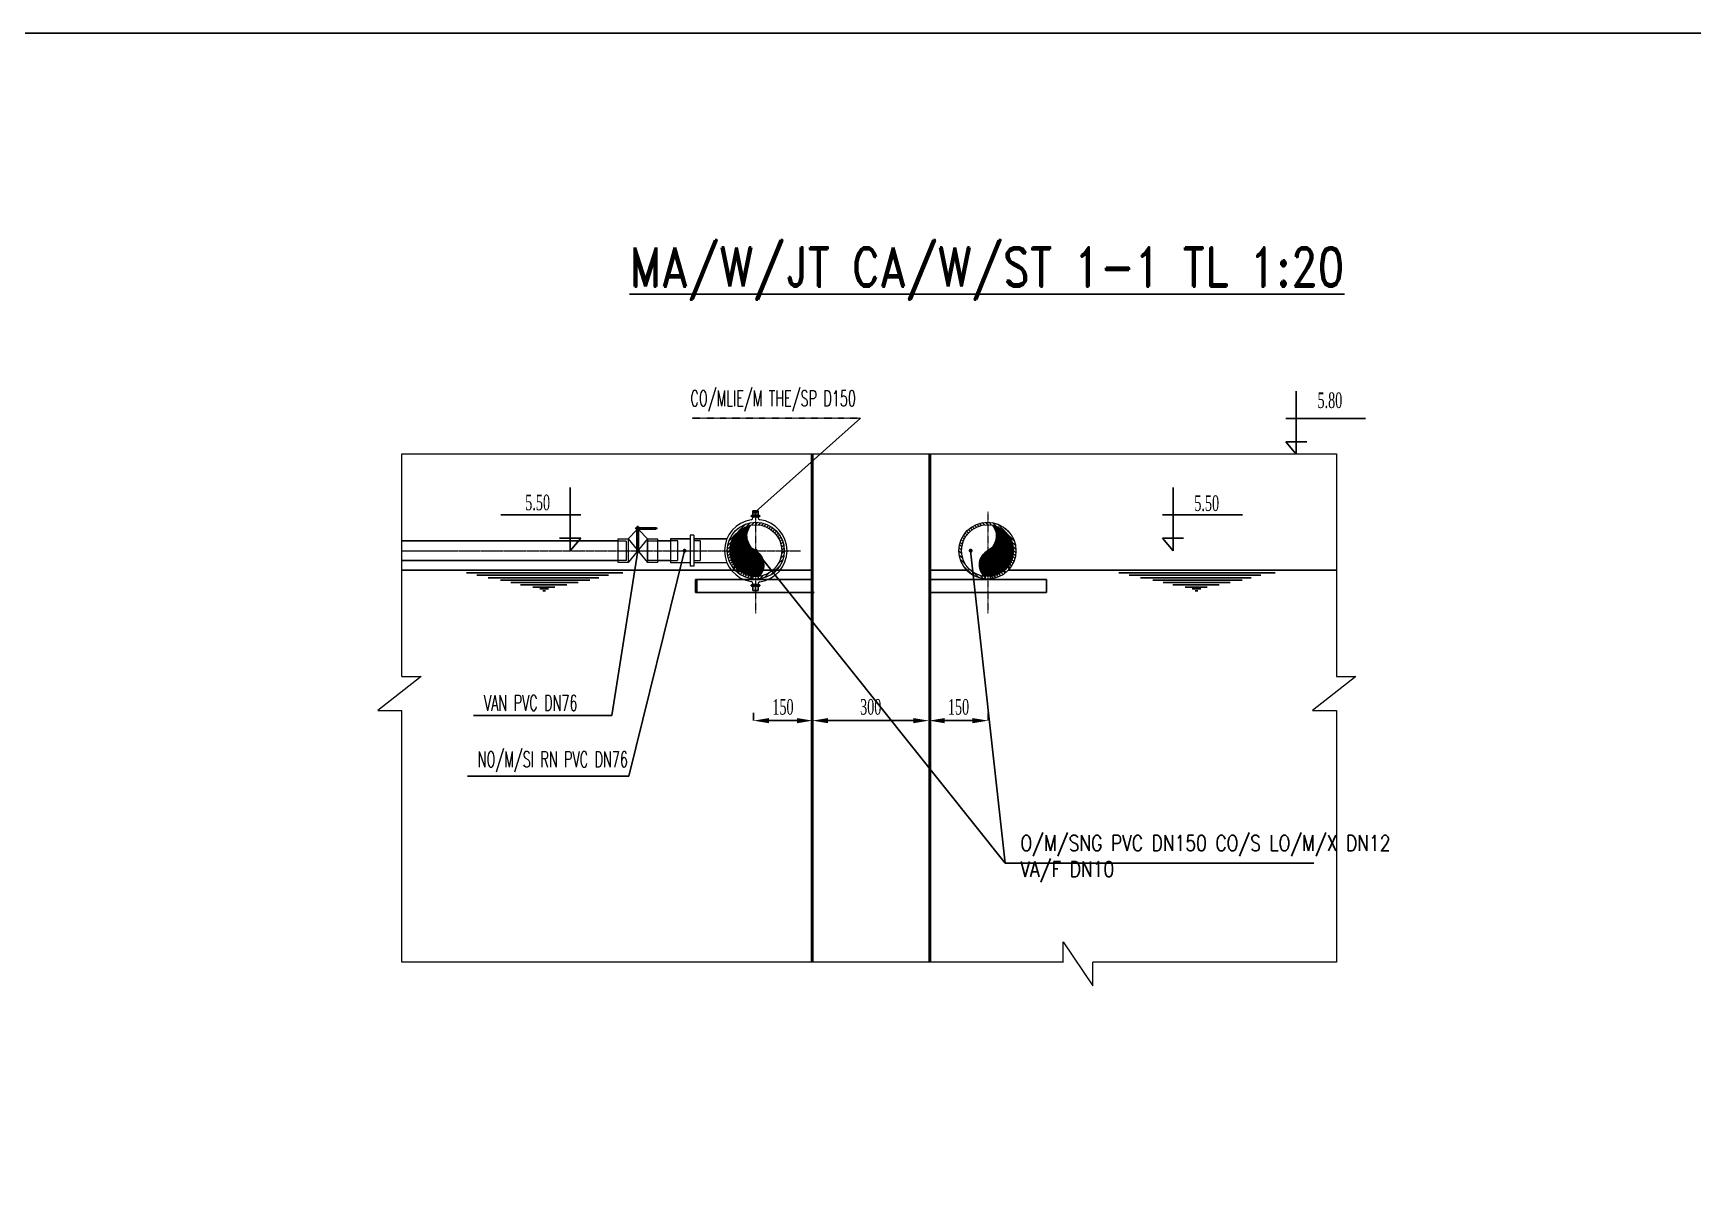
# Model space of a CAD drawing. Header units: millimetres. Extents: x -702765 to 835888, y -645289 to 262.
# Drawn here: x 560302 to 581554, y -296112 to -281263 of the extents above; entities that cross this region are included whole.
import ezdxf
from ezdxf.enums import TextEntityAlignment as Align

# ---------------------------------------------------------------- set-up
doc = ezdxf.new("R2010")
doc.units = ezdxf.units.MM
doc.header["$LTSCALE"] = 0.01
for name, pattern in [('CENTER', [2, 1.25, -0.25, 0.25, -0.25]), ('CENTER2', [1.125, 0.75, -0.125, 0.125, -0.125]), ('HIDDEN2', [0.1875, 0.125, -0.0625])]:
    doc.linetypes.add(name, pattern=pattern)
for name, color, linetype, lineweight in [('AM_0N', 7, 'Continuous', 50), ('HATH', 8, 'Continuous', 9), ('NET KHUAT', 8, 'HIDDEN2', 9)]:
    doc.layers.add(name, color=color, linetype=linetype, lineweight=lineweight)
for name, color, linetype in [('HACTH', 9, 'Continuous'), ('tam', 8, 'CENTER'), ('TEXT', 2, 'Continuous')]:
    doc.layers.add(name, color=color, linetype=linetype)
doc.styles.add('text', font='romans.shx', dxfattribs={"width": 0.8, "bigfont": 'romansvn.shx'})
doc.styles.add('TUYEN', font='vntimeh.shx', dxfattribs={"width": 0.6, "height": 200})
doc.dimstyles.new('D2', dxfattribs={"dimtxt": 200, "dimasz": 300, "dimexe": 0.18, "dimexo": 6.25, "dimgap": 50, "dimtad": 1, "dimdec": 0, "dimzin": 12, "dimdsep": 46, "dimtxsty": 'TUYEN', "dimcen": 0.09, "dimdle": 80, "dimclrd": 1, "dimclre": 1, "dimclrt": 2, "dimadec": 0, "dimazin": 0, "dimtfac": 0.000899191, "dimtdec": 0, "dimtofl": 0, "dimtmove": 2, "dimatfit": 3, "dimfxl": 0, "dimtolj": 1, "dimtzin": 12, "dimarcsym": 0})
pattern_1 = [(135, (599525.023, -284681.1), (22.097087, 22.097087), [])]
pattern_2 = [(45, (542551.24, -284681.1), (-22.097087, 22.097087), [])]

# ---------------------------------------------------------------- blocks, each defined once
blk = doc.blocks.new('*D186')
at = {"layer": 'Defpoints', "color": 0, "linetype": 'Continuous'}
for p in [(569525, -289154), (570281, -289154), (570281, -290066)]:
    blk.add_point(p, dxfattribs=at)
at = {"layer": 'HACTH', "color": 1, "linetype": 'ByBlock', "lineweight": -2}
for p, q in [((569525, -289966), (569525, -290066)), ((569725, -290066), (570081, -290066)), ((570281, -289966), (570281, -290066))]:
    blk.add_line(p, q, dxfattribs=at)
at = {"layer": 'HACTH', "color": 1, "linetype": 'Continuous'}
for points in [[(569725, -290033), (569725, -290099), (569525, -290066)], [(570081, -290033), (570081, -290099), (570281, -290066)]]:
    blk.add_solid(points, dxfattribs=at)
at = {"layer": 'HACTH', "color": 2, "linetype": 'Continuous', "insert": (569903, -289891), "char_height": 200, "attachment_point": 5, "style": 'TUYEN'}
blk.add_mtext('\\A1;150', dxfattribs=at)
blk = doc.blocks.new('*D187')
at = {"layer": 'Defpoints', "color": 0, "linetype": 'Continuous'}
for p in [(570281, -289198), (571773, -289198), (571773, -290066)]:
    blk.add_point(p, dxfattribs=at)
at = {"layer": 'HACTH', "color": 1, "linetype": 'ByBlock', "lineweight": -2}
for p, q in [((570281, -289966), (570281, -290066)), ((570481, -290066), (571573, -290066)), ((571773, -289966), (571773, -290066))]:
    blk.add_line(p, q, dxfattribs=at)
at = {"layer": 'HACTH', "color": 1, "linetype": 'Continuous'}
for points in [[(570481, -290033), (570481, -290099), (570281, -290066)], [(571573, -290033), (571573, -290099), (571773, -290066)]]:
    blk.add_solid(points, dxfattribs=at)
at = {"layer": 'HACTH', "color": 2, "linetype": 'Continuous', "insert": (571027, -289891), "char_height": 200, "attachment_point": 5, "style": 'TUYEN'}
blk.add_mtext('\\A1;300', dxfattribs=at)
blk = doc.blocks.new('*D188')
at = {"layer": 'Defpoints', "color": 0, "linetype": 'Continuous'}
for p in [(571773, -289221), (572530, -289221), (572530, -290066)]:
    blk.add_point(p, dxfattribs=at)
at = {"layer": 'HACTH', "color": 1, "linetype": 'ByBlock', "lineweight": -2}
for p, q in [((571773, -289966), (571773, -290066)), ((571973, -290066), (572330, -290066)), ((572530, -289966), (572530, -290066))]:
    blk.add_line(p, q, dxfattribs=at)
at = {"layer": 'HACTH', "color": 1, "linetype": 'Continuous'}
for points in [[(571973, -290033), (571973, -290099), (571773, -290066)], [(572330, -290033), (572330, -290099), (572530, -290066)]]:
    blk.add_solid(points, dxfattribs=at)
at = {"layer": 'HACTH', "color": 2, "linetype": 'Continuous', "insert": (572151, -289891), "char_height": 200, "attachment_point": 5, "style": 'TUYEN'}
blk.add_mtext('\\A1;150', dxfattribs=at)
blk = doc.blocks.new('*X8')
at = {"color": 0}
for p, q in [((7616, 10250), (7726, 10250)), ((6764, 9375), (7647, 9375)), ((6785, 9438), (7620, 9438)), ((6809, 9500), (7598, 9500)), ((6837, 9562), (7582, 9562)), ((6869, 9625), (7571, 9625)), ((6905, 9688), (7564, 9688)), ((6947, 9750), (7562, 9750)), ((6993, 9812), (7565, 9812)), ((7045, 9875), (7572, 9875)), ((7105, 9938), (7584, 9938)), ((7173, 10000), (7601, 10000)), ((7253, 10062), (7623, 10062)), ((7346, 10125), (7651, 10125)), ((7462, 10188), (7685, 10188)), ((6707, 9000), (7996, 9000)), ((6708, 8938), (8099, 8938)), ((6709, 9062), (7901, 9062)), ((6712, 8875), (8177, 8875)), ((6714, 9125), (7828, 9125)), ((6719, 8812), (8239, 8812)), ((6722, 9188), (7769, 9188)), ((6729, 8750), (8289, 8750)), ((6733, 9250), (7720, 9250)), ((6742, 8688), (8330, 8688)), ((6747, 9312), (7680, 9312)), ((6758, 8625), (8364, 8625)), ((6777, 8562), (8391, 8562)), ((6800, 8500), (8412, 8500)), ((6827, 8438), (8428, 8438)), ((6857, 8375), (8439, 8375)), ((6892, 8312), (8445, 8312)), ((6931, 8250), (8446, 8250)), ((6976, 8188), (8442, 8188)), ((7026, 8125), (8434, 8125)), ((7083, 8062), (8421, 8062)), ((7148, 8000), (8402, 8000)), ((7223, 7938), (8377, 7938)), ((7311, 7875), (8347, 7875)), ((7417, 7812), (8309, 7812)), ((7554, 7750), (8264, 7750)), ((7765, 7688), (8207, 7688))]:
    blk.add_line(p, q, dxfattribs=at)

msp = doc.modelspace()

# ---------------------------------------------------------------- hatches: boundary and pattern name
at = {"layer": 'HATH', "linetype": 'CENTER2', "lineweight": 9}
h = msp.add_hatch(dxfattribs=at)
h.set_pattern_fill('ANSI31', color=256, scale=250, style=0)
h.set_pattern_definition(pattern_2)
h.paths.add_polyline_path([(569549.6, -287524.6), (569549.6, -287557.5, 0.4097514), (569222.4, -287890), (569189.5, -287890, -0.4101537)])
h = msp.add_hatch(dxfattribs=at)
h.set_pattern_fill('ANSI31', color=256, scale=250, style=0)
h.set_pattern_definition(pattern_2)
h.paths.add_polyline_path([(569920.1, -287889.9, -0.0001202), (569920.1, -287890), (569887.2, -287890, 0.4190004), (569549.6, -287557.5), (569549.6, -287524.6, -0.4184263)])
h = msp.add_hatch(dxfattribs=at)
h.set_pattern_fill('ANSI31', color=256, scale=250, style=0)
h.set_pattern_definition(pattern_1)
h.paths.add_polyline_path([(572156.1, -287889.9, 0.0001202), (572156.1, -287890), (572189.1, -287890, -0.4190004), (572526.7, -287557.5), (572526.7, -287524.6, 0.4184263)])
h = msp.add_hatch(dxfattribs=at)
h.set_pattern_fill('ANSI31', color=256, scale=250, style=0)
h.set_pattern_definition(pattern_1)
h.paths.add_polyline_path([(572526.7, -287524.6), (572526.7, -287557.5, -0.4097514), (572853.8, -287890), (572886.8, -287890, 0.4101537)])
h = msp.add_hatch(dxfattribs=at)
h.set_pattern_fill('ANSI31', color=256, scale=250, style=0)
h.set_pattern_definition(pattern_2)
h.paths.add_polyline_path([(569295.9, -288096.5), (569272.4, -288120, -0.1719124), (569190.8, -287890), (569223.8, -287890, 0.1692357)])
h = msp.add_hatch(dxfattribs=at)
h.set_pattern_fill('ANSI31', color=256, scale=250, style=0)
h.set_pattern_definition([(45, (542549.854, -284681.1), (-22.097087, 22.097087), [])])
h.paths.add_polyline_path([(569887.2, -287890), (569918.8, -287890), (569918.8, -287921.7, -0.1698449), (569819.6, -288141.6), (569806.5, -288154.6, -0.1730476), (569582.1, -288254.2), (569582.1, -288221.1, 0.3902014)])
h = msp.add_hatch(dxfattribs=at)
h.set_pattern_fill('ANSI31', color=256, scale=250, style=0)
h.set_pattern_definition([(135, (599526.41, -284681.1), (22.097087, 22.097087), [])])
h.paths.add_polyline_path([(572189.1, -287890), (572157.5, -287890), (572157.5, -287921.7, 0.1698449), (572256.7, -288141.6), (572269.7, -288154.6, 0.1730476), (572494.2, -288254.2), (572494.2, -288221.1, -0.3902014)])
h = msp.add_hatch(dxfattribs=at)
h.set_pattern_fill('ANSI31', color=256, scale=250, style=0)
h.set_pattern_definition(pattern_1)
h.paths.add_polyline_path([(572780.4, -288096.5), (572803.8, -288120, 0.1719124), (572885.4, -287890), (572852.4, -287890, -0.1692357)])
h = msp.add_hatch(dxfattribs=at)
h.set_pattern_fill('ANSI31', color=256, scale=250, style=0)
h.set_pattern_definition(pattern_2)
h.paths.add_polyline_path([(569519.2, -288220.1), (569519.2, -288253.3, -0.1531568), (569318.2, -288167.1), (569341.6, -288143.7, 0.1486384)])
h = msp.add_hatch(dxfattribs=at)
h.set_pattern_fill('ANSI31', color=256, scale=250, style=0)
h.set_pattern_definition(pattern_1)
h.paths.add_polyline_path([(572557.1, -288220.1), (572557.1, -288253.3, 0.1531568), (572758.1, -288167.1), (572734.7, -288143.7, -0.1486384)])

# ---------------------------------------------------------------- linework, layer by layer
for p, q in [((576475.5, -285847.8), (576475.5, -286655.3)), ((576340.8, -286197.7), (577364.4, -286197.7)), ((576475.5, -286655.3), (576340.8, -286493.8)), ((576340.8, -286493.8), (576610.2, -286493.8)), ((567178, -287082.5), (567178, -287890)), ((574898.3, -287082.5), (574898.3, -287890)), ((567312.6, -287432.4), (566289.1, -287432.4)), ((574763.6, -287432.4), (575787.2, -287432.4)), ((567312.6, -287728.5), (567043.3, -287728.5)), ((567178, -287890), (567312.6, -287728.5)), ((568713.2, -287740), (568463.2, -287740)), ((569183.5, -287740), (568763.2, -287740)), ((574898.3, -287890), (574763.6, -287728.5)), ((574763.6, -287728.5), (575033, -287728.5)), ((567792.8, -287765), (565021.8, -287765)), ((568463.2, -287765), (568296.3, -287765)), ((567792.8, -288015), (565021.8, -288015)), ((565021.8, -288138), (570276.8, -288138)), ((568463.2, -288015), (568296.3, -288015)), ((570293.8, -288138), (569796.8, -288138)), ((571782.4, -288138), (572279.4, -288138)), ((572785.7, -288138), (576992.5, -288138)), ((565851.2, -288175.1), (567851, -288175.1)), ((565983.7, -288205.2), (567670.3, -288205.2)), ((566128.2, -288235.3), (567543.8, -288235.3)), ((566284.9, -288265.4), (567429.3, -288265.4)), ((566417.4, -288295.4), (567278.7, -288295.4)), ((566543.9, -288325.5), (567134.2, -288325.5)), ((566700.5, -288355.6), (566983.6, -288355.6)), ((566790.8, -288379.7), (566899.3, -288379.7)), ((570278.1, -288259.4), (568781.1, -288259.4)), ((568781.1, -288259.4), (568781.1, -288425.7)), ((570295.2, -288259.4), (568798.2, -288259.4)), ((568798.2, -288259.4), (568798.2, -288425.7)), ((571781.1, -288259.4), (573278.1, -288259.4)), ((573278.1, -288259.4), (573278.1, -288425.7)), ((574203.7, -288175.1), (576203.6, -288175.1)), ((574336.3, -288205.2), (576022.9, -288205.2)), ((574480.8, -288235.3), (575896.4, -288235.3)), ((574637.4, -288265.4), (575781.9, -288265.4)), ((574770, -288295.4), (575631.3, -288295.4)), ((574896.5, -288325.5), (575486.8, -288325.5)), ((575053.1, -288355.6), (575336.2, -288355.6)), ((575143.4, -288379.7), (575251.8, -288379.7)), ((566827, -288403.8), (566863.1, -288403.8)), ((568781.1, -288425.7), (570285, -288425.7)), ((568798.2, -288425.7), (570302.1, -288425.7)), ((573278.1, -288425.7), (571774.1, -288425.7)), ((575179.6, -288403.8), (575215.7, -288403.8))]:
    msp.add_line(p, q)
at = {"color": 7}
for p, q in [((569497.5, -287441.4), (569499.5, -287439.3)), ((569497.5, -287441.4), (569497.5, -287450.8)), ((569497.5, -287450.8), (569499.5, -287452.8)), ((569499.5, -287439.3), (569507.1, -287439.3)), ((569499.5, -287439.3), (569499.5, -287452.8)), ((569499.5, -287452.8), (569507.1, -287452.8)), ((569507.1, -287432.2), (569509.1, -287430.1)), ((569507.1, -287432.2), (569507.1, -287460)), ((569507.1, -287460), (569509.1, -287462)), ((569518.3, -287430.1), (569509.1, -287430.1)), ((569509.1, -287462), (569518.3, -287462)), ((569518.3, -287438.6), (569510.4, -287438.6)), ((569510.4, -287453.6), (569518.3, -287453.6)), ((569584.3, -287381.5), (569518.3, -287381.5)), ((569518.3, -287381.5), (569518.3, -287468.9)), ((569518.3, -287462), (569518.3, -287430.1)), ((569584.3, -287436.6), (569518.3, -287436.6)), ((569584.3, -287455.5), (569518.3, -287455.5)), ((569549.6, -287381.5), (569549.6, -287436.6)), ((569584.3, -287381.5), (569584.3, -287440.7)), ((569584.3, -287462), (569584.3, -287430.1)), ((569584.3, -287430.1), (569593.5, -287430.1)), ((569584.3, -287438.6), (569592.2, -287438.6)), ((569592.2, -287453.6), (569584.3, -287453.6)), ((569584.3, -287454.2), (569584.3, -287467.9)), ((569593.5, -287462), (569584.3, -287462)), ((569595.5, -287432.2), (569593.5, -287430.1)), ((569595.5, -287460), (569593.5, -287462)), ((569595.5, -287432.2), (569595.5, -287460)), ((569603.1, -287439.3), (569595.5, -287439.3)), ((569603.1, -287452.8), (569595.5, -287452.8)), ((569603.1, -287439.3), (569603.1, -287452.8)), ((569605.1, -287441.4), (569603.1, -287439.3)), ((569605.1, -287450.8), (569603.1, -287452.8)), ((569605.1, -287441.4), (569605.1, -287450.8)), ((569497.5, -288329.3), (569499.5, -288327.2)), ((569497.5, -288338.7), (569497.5, -288329.3)), ((569497.5, -288338.7), (569499.5, -288340.7)), ((569499.5, -288327.2), (569507.1, -288327.2)), ((569499.5, -288340.7), (569499.5, -288327.2)), ((569499.5, -288340.7), (569507.1, -288340.7)), ((569507.1, -288320.1), (569509.1, -288318.1)), ((569507.1, -288347.9), (569507.1, -288320.1)), ((569507.1, -288347.9), (569509.1, -288349.9)), ((569509.1, -288318.1), (569518.3, -288318.1)), ((569518.3, -288349.9), (569509.1, -288349.9)), ((569510.4, -288326.5), (569518.3, -288326.5)), ((569518.3, -288341.5), (569510.4, -288341.5)), ((569518.3, -288398.6), (569518.3, -288310.8)), ((569518.3, -288318.1), (569518.3, -288349.9)), ((569584.3, -288324.5), (569518.3, -288324.5)), ((569584.3, -288343.4), (569518.3, -288343.4)), ((569549.6, -288398.6), (569549.6, -288343.4)), ((569584.3, -288325.9), (569584.3, -288312.1)), ((569593.5, -288318.1), (569584.3, -288318.1)), ((569584.3, -288318.1), (569584.3, -288349.9)), ((569592.2, -288326.5), (569584.3, -288326.5)), ((569584.3, -288398.6), (569584.3, -288339.4)), ((569584.3, -288341.5), (569592.2, -288341.5)), ((569584.3, -288349.9), (569593.5, -288349.9)), ((569595.5, -288320.1), (569593.5, -288318.1)), ((569595.5, -288347.9), (569593.5, -288349.9)), ((569595.5, -288347.9), (569595.5, -288320.1)), ((569603.1, -288327.2), (569595.5, -288327.2)), ((569603.1, -288340.7), (569595.5, -288340.7)), ((569603.1, -288340.7), (569603.1, -288327.2)), ((569605.1, -288329.3), (569603.1, -288327.2)), ((569605.1, -288338.7), (569603.1, -288340.7)), ((569605.1, -288338.7), (569605.1, -288329.3)), ((569584.3, -288398.6), (569518.3, -288398.6))]:
    msp.add_line(p, q, dxfattribs=at)
at = {"color": 0}
for p, q in [((569272.4, -288120), (569295.9, -288096.5)), ((569318.2, -288167.1), (569341.6, -288143.7)), ((569797.1, -288164.1), (569823.6, -288137.6)), ((572279.2, -288164.1), (572252.7, -288137.6)), ((572758.1, -288167.1), (572734.7, -288143.7)), ((572803.8, -288120), (572780.4, -288096.5))]:
    msp.add_line(p, q, dxfattribs=at)
at = {"const_width": 40}
for points in [[(570276.8, -286650.4), (570276.8, -293158.5)], [(571782.4, -286650.4), (571782.4, -293158.5)]]:
    msp.add_lwpolyline(points, dxfattribs=at)
at = {"color": 7}
for centre, radius, start, end in [((569511.4, -287434.4), 4.33, 103.10844, 256.89156), ((569517.1, -287446.1), 10.1, 131.82088, 228.17912), ((569511.4, -287457.8), 4.33, 103.10844, 256.89156), ((569591.2, -287434.4), 4.33, 283.10844, 76.89156), ((569585.5, -287446.1), 10.1, 311.82088, 48.17912), ((569591.2, -287457.8), 4.33, 283.10844, 76.89156), ((569652.2, -287700.6), 214.6, 140.7976, 240.99709), ((572424.1, -287700.6), 214.6, 299.00291, 39.2024), ((569451.9, -288070.4), 205.4, 313.22736, 62.47107), ((572624.4, -288070.4), 205.4, 117.52893, 226.77264), ((569511.4, -288322.3), 4.33, 103.10844, 256.89156), ((569517.1, -288334), 10.1, 131.82088, 228.17912), ((569511.4, -288345.7), 4.33, 103.10844, 256.89156), ((569591.2, -288322.3), 4.33, 283.10844, 76.89156), ((569585.5, -288334), 10.1, 311.82088, 48.17912), ((569591.2, -288345.7), 4.33, 283.10844, 76.89156)]:
    msp.add_arc(centre, radius, start, end, dxfattribs=at)
at = {"layer": 'AM_0N', "lineweight": 20}
for p, q in [((568032.1, -287622.6), (567919.6, -287740)), ((567919.6, -287740), (568169.6, -288040)), ((568169.6, -287740), (567919.6, -288040)), ((567919.6, -287740), (567919.6, -288040)), ((568032.1, -287875), (568032.1, -287622.6)), ((568057.1, -287875), (568057.1, -287622.6)), ((568057.1, -287622.6), (568169.6, -287740)), ((568063.9, -287590.8), (568276.4, -287590.8)), ((568063.9, -287615.8), (568276.4, -287615.8)), ((568169.6, -287740), (568169.6, -288040)), ((568463.2, -287740), (568463.2, -288040)), ((568713.2, -287690), (568713.2, -288090)), ((568763.2, -287690), (568713.2, -287690)), ((568763.2, -287690), (568763.2, -288090)), ((568463.2, -288040), (568713.2, -288040)), ((568763.2, -288090), (568713.2, -288090)), ((568763.2, -288040), (569183.6, -288040)), ((569519.2, -288220.1), (569519.2, -288253.3)), ((569583.5, -288221.1), (569583.5, -288254.2)), ((572492.8, -288221.1), (572492.8, -288254.2)), ((572557.1, -288220.1), (572557.1, -288253.3))]:
    msp.add_line(p, q, dxfattribs=at)
for points in [[(567919.6, -288040), (567792.8, -288040), (567792.8, -287740), (567919.6, -287740)], [(568169.6, -287740), (568296.3, -287740), (568296.3, -288040), (568169.6, -288040)]]:
    msp.add_lwpolyline(points, dxfattribs=at)
for centre, radius in [((569554.8, -287889.9), 365.3), ((572521.5, -287889.9), 365.3), ((568044.6, -287603.3), 23), ((568276.4, -287603.3), 12.5), ((569554.8, -287889.9), 332.4), ((572521.5, -287889.9), 332.4)]:
    msp.add_circle(centre, radius, dxfattribs=at)
for centre, radius, start, end in [((569554.8, -287889.9), 400.4, 98.30736, 180.02513), ((569554.8, -287889.9), 400.4, 98.30736, 261.69264), ((569493.3, -287468.9), 25, 278.30736, 0), ((569609.3, -287467.9), 25, 180, 262.64286), ((569554.8, -287889.9), 400.4, 277.35714, 82.64286), ((569493.3, -288310.8), 25, 0, 81.69264), ((569609.3, -288311.8), 25, 97.35714, 180)]:
    msp.add_arc(centre, radius, start, end, dxfattribs=at)
at = {"layer": 'HACTH', "linetype": 'CENTER2'}
msp.add_line((570896.5, -286194.9), (568740.1, -286194.9), dxfattribs=at)
at = {"layer": 'HATH'}
for p, q in [((565021.8, -286650.4), (576992.5, -286650.4)), ((565021.8, -289501.6), (565021.8, -286650.4)), ((576992.5, -286650.4), (576992.5, -289501.6)), ((565271.6, -289501.6), (564713.4, -289935.5)), ((565021.8, -289501.6), (565271.6, -289501.6)), ((577240.5, -289501.6), (576682.3, -289935.5)), ((576992.5, -289501.6), (577240.5, -289501.6)), ((564713.4, -289935.5), (565023.5, -289935.5)), ((565021.8, -293158.5), (565021.8, -289935.5)), ((576682.3, -289935.5), (576992.5, -289935.5)), ((576992.5, -289935.5), (576992.5, -293158.5)), ((573491.5, -293161.5), (573491.5, -292900.2)), ((573491.5, -292900.2), (573873, -293462)), ((573491.5, -293158.5), (565021.8, -293158.5)), ((576992.5, -293158.5), (573873, -293158.5)), ((573873, -293462), (573873, -293158.5))]:
    msp.add_line(p, q, dxfattribs=at)
at = {"layer": 'HATH', "linetype": 'Continuous', "lineweight": 25, "ltscale": 100}
for p, q in [((569584.3, -287439.3), (569518.3, -287439.3)), ((569518.3, -287441.4), (569535.6, -287441.4)), ((569518.3, -287450.8), (569535.6, -287450.8)), ((569584.3, -287452.8), (569518.3, -287452.8)), ((569535.6, -287439.3), (569535.6, -287452.8)), ((569572.4, -287439.3), (569572.4, -287452.8)), ((569584.3, -287441.4), (569572.4, -287441.4)), ((569584.3, -287450.8), (569572.4, -287450.8)), ((569584.3, -288327.2), (569518.3, -288327.2)), ((569518.3, -288329.3), (569535.6, -288329.3)), ((569518.3, -288338.7), (569535.6, -288338.7)), ((569584.3, -288340.7), (569518.3, -288340.7)), ((569535.6, -288340.7), (569535.6, -288327.2)), ((569572.4, -288340.7), (569572.4, -288327.2)), ((569584.3, -288329.3), (569572.4, -288329.3)), ((569584.3, -288338.7), (569572.4, -288338.7))]:
    msp.add_line(p, q, dxfattribs=at)
at = {"layer": 'NET KHUAT', "lineweight": 9, "ltscale": 200}
for points in [[(567792.8, -287765), (567895.7, -287765), (567895.7, -288015), (567792.8, -288015)], [(568169.6, -287765), (568296.3, -287765), (568296.3, -288015), (568169.6, -288015)], [(568558.9, -287765), (568463.2, -287765), (568463.2, -288015), (568558.9, -288015)]]:
    msp.add_lwpolyline(points, close=True, dxfattribs=at)
msp.add_lwpolyline([(568763.2, -288015), (568849.1, -288015), (568849.1, -287765), (568763.2, -287765)], dxfattribs=at)
at = {"layer": 'tam', "linetype": 'CENTER2', "lineweight": 9, "ltscale": 20}
for p, q in [((569606.4, -287446.1), (569494, -287446.1)), ((569610.4, -288334), (569492, -288334))]:
    msp.add_line(p, q, dxfattribs=at)
at = {"layer": 'tam', "linetype": 'CENTER2', "lineweight": 9, "ltscale": 50}
for p, q in [((569549.6, -287394.2), (569549.6, -288695.8)), ((572526.7, -287394.2), (572526.7, -288695.8))]:
    msp.add_line(p, q, dxfattribs=at)
at = {"layer": 'tam', "linetype": 'CENTER2', "lineweight": 9, "ltscale": 200}
for p, q in [((568009.8, -287603.3), (568289.7, -287603.3)), ((568044.6, -287890), (568044.6, -287571)), ((565021.8, -287890), (570127, -287890))]:
    msp.add_line(p, q, dxfattribs=at)
at = {"layer": 'TEXT', "linetype": 'Continuous'}
msp.add_lwpolyline([(516709, -281263.4), (601389, -281263.4), (601389, -341066.9), (516709, -341066.9)], close=True, dxfattribs=at)

# ---------------------------------------------------------------- block references
at = {"layer": 'HATH', "linetype": 'Continuous', "lineweight": 25, "ltscale": 100, "yscale": 0.25, "zscale": 0.25}
for p, xscale in [((567545.7, -290137.1), 0.25), ((574530.6, -290137.1), -0.25)]:
    msp.add_blockref('*X8', p, dxfattribs=dict(at, xscale=xscale))

# ---------------------------------------------------------------- texts
at = {"layer": 'HACTH', "color": 4, "style": 'TUYEN', "width": 0.6}
for s, p in [('5.80', (576906.5, -286063.1)), ('5.50', (566761.9, -287372.1)), ('5.50', (575329.3, -287381.4))]:
    msp.add_text(s, height=200, dxfattribs=at).set_placement(p, align=Align.CENTER)
at = {"layer": 'HACTH', "color": 4, "attachment_point": 1}
for s, insert, char_height, width, style in [('{\\Fromand,romandvn|c0;\\LMA/W/JT CA/W/ST 1-1 TL 1:20}', (567937.5, -284007), 500, 10494.084, 'text'), ('{\\Fromand,romandvn|c0;CO/MLIE/M THE/SP D150}', (568718.1, -285838.8), 200, 5689.748, 'TUYEN'), ('{\\Fromand,romandvn|c0;VAN PVC DN76}', (566072.9, -289738.8), 200, 5689.748, 'TUYEN'), ('{\\Fromand,romandvn|c0;NO/M/SI RN PVC DN76}', (565993.9, -290460.6), 200, 5689.748, 'TUYEN'), ('{\\Fromand,romandvn|c0;O/M/SNG PVC DN150 CO/S LO/M/X DN12 VA/F DN10}', (572944.3, -291534.3), 200, 5689.748, 'text')]:
    msp.add_mtext(s, dxfattribs=dict(at, insert=insert, char_height=char_height, width=width, style=style))

# ---------------------------------------------------------------- dimensions: what is measured, and where the dimension line sits
at = {"layer": 'HACTH', "linetype": 'Continuous'}
for base, p1, p2, text, picture, middle in [((570281.4, -290066), (569524.6, -289154), (570281.4, -289154), '150', '*D186', (569903, -289891)), ((571772.8, -290066), (570281.4, -289198.5), (571772.8, -289198.5), '300', '*D187', (571027.1, -289891)), ((572529.6, -290066), (571772.8, -289220.7), (572529.6, -289220.7), '150', '*D188', (572151.2, -289891))]:
    dim = msp.add_linear_dim(base=base, p1=p1, p2=p2, text=text, dimstyle='D2', override={"dimasz": 200, "dimgap": 75, "dimcen": 40, "dimfxl": 100, "dimfxlon": 1, "dimarcsym": 1}, dxfattribs=at)
    dim.commit()
    dim.dimension.update_dxf_attribs({"geometry": picture, "text_midpoint": middle})

# ---------------------------------------------------------------- leaders
at = {"layer": 'HATH'}
for points in [[(569549.6, -287394.2), (570896.5, -286194.9)], [(568643.5, -287890), (567928, -290774.9), (565862.9, -290774.9)], [(568044.6, -287890), (567709.9, -290000.8), (565941.8, -290000.8)], [(569554.8, -287889.9), (572748.3, -291890.4), (576701.1, -291890.4)], [(572306.2, -287890), (572748.3, -291890.4)]]:
    msp.add_leader(points, dimstyle='D2', override={"dimasz": 200, "dimexe": 20, "dimexo": 400, "dimgap": 50, "dimtad": 0, "dimcen": 50, "dimldrblk": 'DotSmall', "dimfxl": 3, "dimfxlon": 1, "dimarcsym": 1}, dxfattribs=at)

doc.saveas('drawing.dxf')
